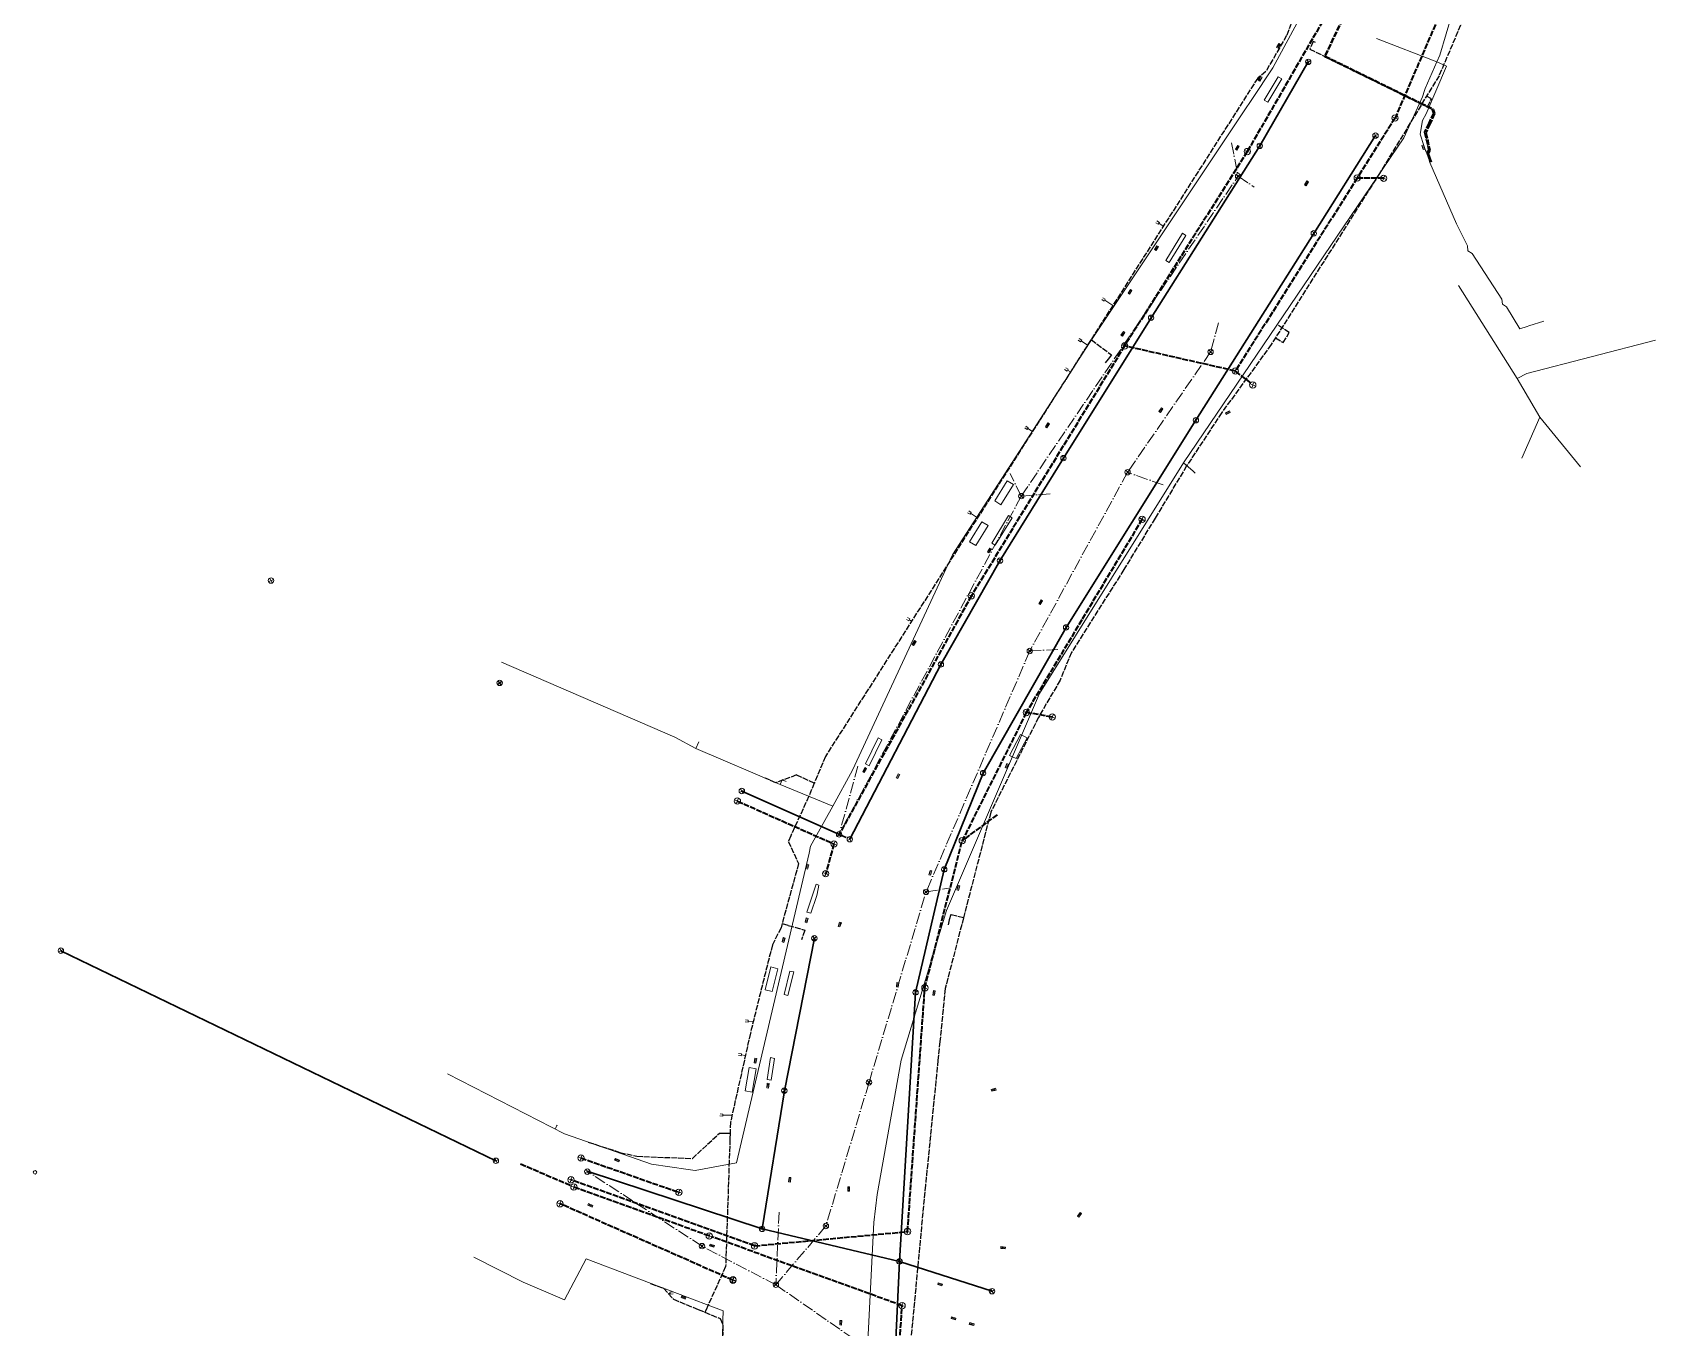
# Model space of a CAD drawing. Header units: metres. Extents: x 105014 to 106600, y 111320 to 118146.
# Drawn here: x 105534.3 to 105892.6, y 113985.4 to 114271.2 of the extents above; entities that cross this region are included whole.
import ezdxf

# ---------------------------------------------------------------- set-up
doc = ezdxf.new("R2010")
doc.units = ezdxf.units.M
doc.linetypes.add('DASHDOT', pattern=[3.556, 2.54, -0.508, 0, -0.508])
doc.linetypes.add('DASHED', pattern=[1.524, 1.27, -0.254])
for name, color, linetype, lineweight in [('35-RH-ACUE-DOMICILIARIA', 152, 'CONTINUOUS', 9), ('35-RH-ACUE-MATRIZ-PJ', 150, 'DASHED', 40), ('35-RH-ACUE-MENOR-EXIST', 151, 'CONTINUOUS', 13), ('35-RH-ACUE-MENOR-PROY', 5, 'DASHED', 25), ('35-RH-ACUE-NODOS', 5, 'CONTINUOUS', 13), ('35-RH-PLUV-COLECTOR', 96, 'CONTINUOUS', 30), ('35-RH-PLUV-NODOS', 94, 'CONTINUOUS', 13), ('35-RH-PLUV-RETIRO', 8, 'DASHDOT', 13), ('35-RH-SUDS-ZONAS', 92, 'CONTINUOUS', 20), ('36-RH-SAN-COLECTOR-PROY', 6, 'DASHED', 35), ('36-RH-SAN-POZOS', 216, 'CONTINUOUS', 13)]:
    doc.layers.add(name, color=color, linetype=linetype, lineweight=lineweight)

# ---------------------------------------------------------------- blocks, each defined once
blk = doc.blocks.new('NODO_ACUE')
blk.add_circle((0, 0), 0.4)
blk = doc.blocks.new('POZO_SAN')
for p, q in [((-0.5, 0), (0.5, 0)), ((0, -0.5), (0, 0.5))]:
    blk.add_line(p, q)
blk.add_circle((0, 0), 0.7)
blk = doc.blocks.new('POZO_PLUV')
for p, q in [((-0.42, -0.42), (0.42, 0.42)), ((-0.42, 0.42), (0.42, -0.42))]:
    blk.add_line(p, q)
blk.add_circle((0, 0), 0.6)
blk = doc.blocks.new('SUMIDERO')
for p, q in [((-0.25, -0.2), (-0.25, 0.2)), ((0, -0.2), (0, 0.2)), ((0.25, -0.2), (0.25, 0.2))]:
    blk.add_line(p, q)
blk.add_lwpolyline([(-0.5, -0.2), (0.5, -0.2), (0.5, 0.2), (-0.5, 0.2)], close=True)

msp = doc.modelspace()

# ---------------------------------------------------------------- linework, layer by layer
at = {"layer": '35-RH-ACUE-DOMICILIARIA'}
for points in [[(105782.5047, 114229.579), (105783.0489, 114229.2423), (105782.8076, 114228.8522), (105782.2634, 114229.1889)], [(105782.9283, 114229.0473), (105783.9199, 114228.4139)], [(105770.5714, 114212.6241), (105771.1157, 114212.2874), (105770.8744, 114211.8974), (105770.3301, 114212.234)], [(105770.995, 114212.0924), (105772.7778, 114210.9465)], [(105765.3725, 114203.627), (105765.9168, 114203.2904), (105765.6755, 114202.9003), (105765.1312, 114203.237)], [(105765.7961, 114203.0953), (105767.2127, 114202.1866)], [(105762.3664, 114197.1684), (105762.9107, 114196.8318), (105762.6694, 114196.4417), (105762.1251, 114196.7784)], [(105762.7901, 114196.6367), (105763.4151, 114196.2383)], [(105753.5759, 114184.2683), (105754.1202, 114183.9316), (105753.8789, 114183.5415), (105753.3346, 114183.8782)], [(105753.9995, 114183.7366), (105755.0192, 114183.085)], [(105740.9554, 114165.5797), (105741.4996, 114165.243), (105741.2584, 114164.853), (105740.7141, 114165.1896)], [(105741.379, 114165.048), (105742.9069, 114164.0673)], [(105727.4355, 114142.034), (105727.996, 114141.7251), (105727.7745, 114141.3234), (105727.2141, 114141.6323)], [(105727.8853, 114141.5242), (105728.3697, 114141.2525)], [(105691.6575, 114053.2617), (105692.2946, 114053.2012), (105692.2512, 114052.7445), (105691.6141, 114052.805)], [(105692.2729, 114052.9729), (105693.3894, 114052.8509)], [(105690.1538, 114045.8137), (105690.791, 114045.7532), (105690.7476, 114045.2966), (105690.1105, 114045.3571)], [(105690.7693, 114045.5249), (105691.6639, 114045.4287)], [(105686.0761, 114032.5411), (105686.7109, 114032.4597), (105686.6526, 114032.0047), (105686.0178, 114032.0861)], [(105686.6818, 114032.2322), (105688.7135, 114032.1877)], [(105675.0411, 113992.8994), (105674.7304, 113992.8422)], [(105675.7349, 113992.8205), (105675.1072, 113992.6959), (105675.0178, 113993.1458), (105675.6456, 113993.2704)]]:
    msp.add_lwpolyline(points, dxfattribs=at)
at = {"layer": '35-RH-ACUE-MATRIZ-PJ'}
msp.add_lwpolyline([(105824.1447, 114275.4661), (105819.5871, 114265.8976), (105840.6388, 114255.5814), (105843.476, 114254.196), (105843.818, 114253.2521), (105842.7926, 114251.0466), (105841.8609, 114249.0286), (105842.757, 114245.1688), (105842.4037, 114244.4199), (105842.7053, 114243.5707), (105843.0648, 114242.5586)], dxfattribs=at)
at = {"layer": '35-RH-ACUE-MENOR-EXIST'}
for points in [[(105841.13, 114256.94), (105841.32, 114257.44), (105841.44, 114257.9), (105841.7, 114258.8), (105844.3139, 114264.6574), (105844.98, 114266.15), (105849.16, 114280.35), (105855.37, 114302.16), (105859.19, 114331.86), (105862.09, 114402.02), (105867.82, 114440)], [(105841.13, 114256.94), (105841.32, 114257.44), (105841.44, 114257.9), (105841.7, 114258.8), (105844.3139, 114264.6574), (105844.98, 114266.15), (105849.16, 114280.35), (105855.37, 114302.16), (105859.19, 114331.86), (105862.09, 114402.02), (105867.82, 114440)], [(105817.36, 114282.57), (105816.1186, 114279.3534), (105814.45, 114275.03), (105808.12, 114263.37), (105803.46, 114256.4), (105801.77, 114253.86), (105767.62, 114202.69), (105737.35, 114155.85), (105715.33, 114108.36)], [(105867.89, 114207.47), (105864.59, 114206.41), (105864.22, 114206.29), (105862.6, 114205.76), (105859.69, 114210.64), (105858.76, 114211.23), (105858.65, 114212.32), (105852.09, 114222.42), (105851.15, 114223), (105851.05, 114224.11), (105848.66, 114228.96), (105842.7857, 114242.4945), (105842.22, 114244.35), (105841.83, 114245.14), (105841.44, 114246.22), (105840.59, 114248.71), (105841.1025, 114251.7647), (105841.9331, 114253.1813), (105846.4531, 114263.7013), (105844.3139, 114264.6574), (105831.009, 114269.8105)], [(105788.41, 114176.16), (105837.04, 114247.88), (105841.13, 114256.94)], [(105862.03, 114194.83), (105849.12, 114215.31)], [(105862.03, 114194.83), (105849.12, 114215.31)], [(105892.58, 114203.24), (105864.14, 114195.93), (105862.03, 114194.83)], [(105892.58, 114203.24), (105864.14, 114195.93), (105862.03, 114194.83)], [(105867.07, 114186.28), (105862.03, 114194.83)], [(105867.07, 114186.28), (105862.03, 114194.83)], [(105863.05, 114177.25), (105867.07, 114186.28)], [(105863.05, 114177.25), (105867.07, 114186.28)], [(105876, 114175.33), (105867.07, 114186.28)], [(105876, 114175.33), (105867.07, 114186.28)], [(105720.75, 114014.68), (105726.02, 114044.33), (105736.05, 114077.4), (105756.61, 114125.28), (105788.41, 114176.16)], [(105790.96, 114173.89), (105790.49, 114174.37), (105788.41, 114176.16)], [(105637.83, 114132.18), (105676.12, 114115.66), (105680.69, 114113.14)], [(105680.69, 114113.14), (105681.4, 114114.65)], [(105680.69, 114113.14), (105699.37, 114105.22)], [(105699.53, 114105.71), (105699.76, 114106.28), (105699.7672, 114106.2761)], [(105699.7672, 114106.2761), (105700.12, 114106.09), (105700.64, 114105.83)], [(105715.33, 114108.36), (105711, 114100.4)], [(105699.37, 114105.22), (105699.53, 114105.71)], [(105699.37, 114105.22), (105711, 114100.4)], [(105711, 114100.4), (105706.04, 114091.57), (105705.72, 114090.03)], [(105705.72, 114090.03), (105689.68, 114021.68)], [(105651.73, 114028.1), (105625.9064, 114041.3267)], [(105649.68, 114029.15), (105649.82, 114029.4)], [(105649.82, 114029.4), (105650.06, 114030.01), (105650.17, 114029.95)], [(105670.97, 114021.44), (105651.73, 114028.1)], [(105679.06, 114020.22), (105670.97, 114021.44)], [(105689.68, 114021.68), (105680.55, 114020.02), (105679.06, 114020.22)], [(105719.99, 114008.56), (105720.75, 114014.68)], [(105719.99, 114008.56), (105715.81, 113925.45)], [(105631.69, 114000.91), (105642.63, 113995.34)], [(105651.71, 113991.44), (105656.51, 114000.51)], [(105656.51, 114000.51), (105686.76, 113989.01)], [(105642.63, 113995.34), (105651.71, 113991.44)], [(105686.76, 113989.01), (105686.72, 113986.93)], [(105686.72, 113986.93), (105686.64, 113983.19)]]:
    msp.add_lwpolyline(points, dxfattribs=at)
at = {"layer": '35-RH-ACUE-MENOR-PROY'}
for points in [[(105815.3156, 114281.7554), (105811.148, 114270.4623), (105806.5585, 114262.5708), (105804.7677, 114261.1074), (105767.9696, 114203.3828), (105709.3165, 114111.3746), (105706.8693, 114105.5121), (105705.6593, 114102.6134), (105701.6909, 114093.8805), (105701.1317, 114092.6499), (105703.4067, 114087.7506), (105701.7949, 114081.8541), (105699.7901, 114074.5208), (105699.5365, 114073.5925), (105697.6256, 114069.8319), (105692.7642, 114050.3171), (105688.3776, 114030.6841), (105688.2963, 114028.283), (105688.25, 114026.9508), (105688.0883, 114022.1359), (105687.2992, 113998.8149), (105683.2927, 113989.9719), (105683.0528, 113989.4385), (105682.7335, 113988.7282)], [(105853.7495, 114282.5511), (105844.7801, 114261.6239), (105831.6198, 114240.0264), (105807.7593, 114202.3213), (105796.8234, 114187.2746), (105789.0714, 114175.5131), (105782.1186, 114163.9862), (105775.1931, 114152.6134), (105763.6431, 114134.3395), (105761.1454, 114128.2512), (105756.3603, 114119.9945), (105745.8364, 114099.0822), (105739.7999, 114075.749), (105735.7646, 114060.1459), (105734.5946, 114048.474), (105734.1831, 114044.3879), (105731.4187, 114016.7899), (105728.028, 113981.1086)], [(105817.4884, 114268.9584), (105817.028, 114269.1774), (105816.2333, 114267.5091), (105840.3019, 114255.7145), (105843.1391, 114254.329), (105843.4812, 114253.3852), (105842.4557, 114251.1797), (105841.524, 114249.1617), (105842.4201, 114245.3018), (105842.0668, 114244.553), (105842.3684, 114243.7038), (105842.7279, 114242.6917)], [(105842.2358, 114254.7737), (105843.1118, 114256.5263), (105842.0282, 114257.1077)], [(105808.6835, 114203.7848), (105810.3746, 114202.717), (105811.6998, 114204.9289), (105809.1649, 114206.5928)], [(105767.9696, 114203.3828), (105769.2904, 114202.4048), (105772.482, 114200.0045), (105771.7389, 114199.0623), (105771.1196, 114198.2771)], [(105706.8693, 114105.5121), (105705.5324, 114106.1196), (105702.9386, 114107.2982), (105698.3587, 114105.5802), (105696.0548, 114106.6146)], [(105699.7901, 114074.5208), (105701.14, 114074.1173), (105704.7913, 114073.0322), (105704.0727, 114070.9554)], [(105739.7999, 114075.749), (105736.9958, 114076.4906), (105736.6768, 114075.3338), (105736.3946, 114074.2349)], [(105656.9737, 114026.2849), (105663.9753, 114024.0023), (105667.7217, 114023.1417), (105679.97, 114022.6684), (105685.9496, 114028.2581), (105687.123, 114028.2705), (105688.2963, 114028.283)], [(105670.7185, 113995.1084), (105673.6126, 113994.0082), (105675.8066, 113991.5964), (105681.2247, 113989.3521), (105682.7335, 113988.7282), (105686.1169, 113987.3257), (105686.6968, 113985.8471), (105686.6577, 113984.2981), (105686.6142, 113982.5772)]]:
    msp.add_lwpolyline(points, dxfattribs=at)
at = {"layer": '35-RH-PLUV-COLECTOR'}
for points in [[(105815.9195, 114264.6712), (105805.2057, 114246.1346)], [(105815.9195, 114264.6712), (105805.2057, 114246.1346)], [(105805.2057, 114246.1346), (105781.23, 114208.21)], [(105805.2057, 114246.1346), (105781.23, 114208.21)], [(105830.7644, 114248.4097), (105817.1397, 114226.8281)], [(105830.7644, 114248.4097), (105817.1397, 114226.8281)], [(105817.1397, 114226.8281), (105791.104, 114185.5872)], [(105817.1397, 114226.8281), (105791.104, 114185.5872)], [(105781.23, 114208.21), (105761.8785, 114177.2373)], [(105781.23, 114208.21), (105761.8785, 114177.2373)], [(105791.104, 114185.5872), (105762.4499, 114139.8535)], [(105791.104, 114185.5872), (105762.4499, 114139.8535)], [(105761.8785, 114177.2373), (105747.8641, 114154.5935)], [(105761.8785, 114177.2373), (105747.8641, 114154.5935)], [(105747.8641, 114154.5935), (105734.8164, 114131.6967)], [(105747.8641, 114154.5935), (105734.8164, 114131.6967)], [(105762.4472, 114139.8491), (105744.1414, 114107.7237)], [(105762.4472, 114139.8491), (105744.1414, 114107.7237)], [(105734.8164, 114131.6967), (105714.707, 114093.1259)], [(105734.8164, 114131.6967), (105714.707, 114093.1259)], [(105744.1414, 114107.7237), (105735.5607, 114086.4457)], [(105744.1414, 114107.7237), (105735.5607, 114086.4457)], [(105713.9308, 114093.4722), (105690.8806, 114103.7565)], [(105713.9308, 114093.4722), (105690.8806, 114103.7565)], [(105735.5607, 114086.4457), (105729.2259, 114059.3113)], [(105735.5607, 114086.4457), (105729.2259, 114059.3113)], [(105706.8904, 114071.2562), (105700.2699, 114037.6305)], [(105706.8904, 114071.2562), (105700.2699, 114037.6305)], [(105636.599, 114022.162), (105540.559, 114068.525)], [(105729.2259, 114059.3113), (105725.7042, 113999.9239)], [(105729.2259, 114059.3113), (105725.7042, 113999.9239)], [(105700.2699, 114037.6305), (105695.3348, 114007.1575)], [(105700.2699, 114037.6305), (105695.3348, 114007.1575)], [(105695.3607, 114007.1276), (105656.732, 114019.846)], [(105695.3607, 114007.1276), (105656.732, 114019.846)], [(105695.3607, 114007.1276), (105725.6853, 113999.9349)], [(105695.3607, 114007.1276), (105725.6853, 113999.9349)], [(105725.6853, 113999.9349), (105724.299, 113970.1352)], [(105725.6853, 113999.9349), (105724.299, 113970.1352)], [(105746.1067, 113993.3758), (105725.6853, 113999.9349)], [(105746.1067, 113993.3758), (105725.6853, 113999.9349)]]:
    msp.add_lwpolyline(points, dxfattribs=at)
at = {"layer": '35-RH-PLUV-RETIRO'}
for points in [[(105798.9838, 114246.8262), (105800.4322, 114239.4243), (105803.9785, 114237.0626)], [(105752.5672, 114168.8483), (105800.4322, 114239.4243)], [(105796.128, 114207.1068), (105794.3624, 114200.6793), (105776.0333, 114174.1163)], [(105776.0333, 114174.1163), (105754.4524, 114134.6688), (105760.7493, 114134.9972)], [(105783.863, 114171.3085), (105776.0333, 114174.1163)], [(105758.931, 114169.3725), (105752.5672, 114168.8483), (105750.0918, 114173.869)], [(105752.5672, 114168.8483), (105712.3501, 114094.1772)], [(105754.4524, 114134.6688), (105731.5524, 114081.4963)], [(105716.507, 114109.242), (105712.3501, 114094.1772)], [(105712.3501, 114094.1772), (105690.8806, 114103.7565)], [(105718.9548, 114039.4603), (105731.5524, 114081.4963)], [(105731.5524, 114081.4963), (105736.5241, 114082.2986)], [(105718.9548, 114039.4603), (105709.4296, 114007.7649)], [(105682.096, 114003.321), (105656.732, 114019.846)], [(105699.1175, 114010.8517), (105698.3937, 113994.7962)], [(105709.4296, 114007.7649), (105698.3937, 113994.7962)], [(105698.3937, 113994.7962), (105682.096, 114003.321)], [(105698.3937, 113994.7962), (105714.9158, 113983.2909)]]:
    msp.add_lwpolyline(points, dxfattribs=at)
at = {"layer": '35-RH-SUDS-ZONAS'}
for points in [[(105810.0794, 114260.9255), (105806.977, 114255.7899), (105806.2066, 114256.2552), (105809.3091, 114261.3909), (105810.0794, 114260.9255)], [(105810.0794, 114260.9255), (105806.977, 114255.7899), (105806.2066, 114256.2552), (105809.3091, 114261.3909), (105810.0794, 114260.9255)], [(105810.0794, 114260.9255), (105806.977, 114255.7899), (105806.2066, 114256.2552), (105809.3091, 114261.3909), (105810.0794, 114260.9255)], [(105810.0794, 114260.9255), (105806.977, 114255.7899), (105806.2066, 114256.2552), (105809.3091, 114261.3909), (105810.0794, 114260.9255)], [(105788.9293, 114226.3932), (105785.2399, 114220.4037), (105784.4735, 114220.8757), (105788.1631, 114226.8652), (105788.9293, 114226.3932)], [(105788.9293, 114226.3932), (105785.2399, 114220.4037), (105784.4735, 114220.8757), (105788.1631, 114226.8652), (105788.9293, 114226.3932)], [(105788.9293, 114226.3932), (105785.2399, 114220.4037), (105784.4735, 114220.8757), (105788.1631, 114226.8652), (105788.9293, 114226.3932)], [(105788.9293, 114226.3932), (105785.2399, 114220.4037), (105784.4735, 114220.8757), (105788.1631, 114226.8652), (105788.9293, 114226.3932)], [(105748.0884, 114166.9543), (105746.7264, 114167.7931), (105749.4532, 114172.2208), (105750.8155, 114171.3816), (105748.0884, 114166.9543)], [(105748.0884, 114166.9543), (105746.7264, 114167.7931), (105749.4532, 114172.2208), (105750.8155, 114171.3816), (105748.0884, 114166.9543)], [(105748.0884, 114166.9543), (105746.7264, 114167.7931), (105749.4532, 114172.2208), (105750.8155, 114171.3816), (105748.0884, 114166.9543)], [(105748.0884, 114166.9543), (105746.7264, 114167.7931), (105749.4532, 114172.2208), (105750.8155, 114171.3816), (105748.0884, 114166.9543)], [(105750.5296, 114164.0643), (105746.8037, 114158.0158), (105746.0374, 114158.4878), (105749.7633, 114164.5363), (105750.5296, 114164.0643)], [(105750.5296, 114164.0643), (105746.8037, 114158.0158), (105746.0374, 114158.4878), (105749.7633, 114164.5363), (105750.5296, 114164.0643)], [(105743.8939, 114163.1955), (105741.1671, 114158.7678), (105742.5291, 114157.9291), (105745.2562, 114162.3564), (105743.8939, 114163.1955)], [(105743.8939, 114163.1955), (105741.1671, 114158.7678), (105742.5291, 114157.9291), (105745.2562, 114162.3564), (105743.8939, 114163.1955)], [(105743.8939, 114163.1955), (105741.1671, 114158.7678), (105742.5291, 114157.9291), (105745.2562, 114162.3564), (105743.8939, 114163.1955)], [(105743.8939, 114163.1955), (105741.1671, 114158.7678), (105742.5291, 114157.9291), (105745.2562, 114162.3564), (105743.8939, 114163.1955)], [(105721.7935, 114115.0914), (105718.9884, 114109.3474), (105718.1756, 114109.7338), (105720.9934, 114115.5035), (105721.7935, 114115.0914)], [(105721.7935, 114115.0914), (105718.9884, 114109.3474), (105718.1756, 114109.7338), (105720.9934, 114115.5035), (105721.7935, 114115.0914)], [(105749.9917, 114111.6131), (105752.4116, 114116.2586), (105753.8363, 114115.5186), (105751.44, 114110.9037), (105749.9917, 114111.6131)], [(105749.9917, 114111.6131), (105752.4116, 114116.2586), (105753.8363, 114115.5186), (105751.44, 114110.9037), (105749.9917, 114111.6131)], [(105749.9917, 114111.6131), (105752.4116, 114116.2586), (105753.8363, 114115.5186), (105751.44, 114110.9037), (105749.9917, 114111.6131)], [(105749.9917, 114111.6131), (105752.4116, 114116.2586), (105753.8363, 114115.5186), (105751.44, 114110.9037), (105749.9917, 114111.6131)], [(105707.3188, 114083.1856), (105705.2634, 114077.0392), (105706.1232, 114076.7731), (105707.3523, 114080.4963), (105707.5, 114081), (105707.8984, 114082.9913), (105707.3188, 114083.1856)], [(105707.3188, 114083.1856), (105705.2634, 114077.0392), (105706.1232, 114076.7731), (105707.3523, 114080.4963), (105707.5, 114081), (105707.8984, 114082.9913), (105707.3188, 114083.1856)], [(105707.3188, 114083.1856), (105705.2634, 114077.0392), (105706.1232, 114076.7731), (105707.3523, 114080.4963), (105707.5, 114081), (105707.8984, 114082.9913), (105707.3188, 114083.1856)], [(105707.3188, 114083.1856), (105705.2634, 114077.0392), (105706.1232, 114076.7731), (105707.3523, 114080.4963), (105707.5, 114081), (105707.8984, 114082.9913), (105707.3188, 114083.1856)], [(105697.2833, 114064.9434), (105696.0138, 114059.9008), (105697.5646, 114059.5105), (105698.8272, 114064.5231), (105697.2833, 114064.9434)], [(105697.2833, 114064.9434), (105696.0138, 114059.9008), (105697.5646, 114059.5105), (105698.8272, 114064.5231), (105697.2833, 114064.9434)], [(105697.2833, 114064.9434), (105696.0138, 114059.9008), (105697.5646, 114059.5105), (105698.8272, 114064.5231), (105697.2833, 114064.9434)], [(105697.2833, 114064.9434), (105696.0138, 114059.9008), (105697.5646, 114059.5105), (105698.8272, 114064.5231), (105697.2833, 114064.9434)], [(105701.4837, 114064.009), (105700.1893, 114058.8772), (105701.0641, 114058.666), (105702.3777, 114063.8698), (105701.4837, 114064.009)], [(105701.4837, 114064.009), (105700.1893, 114058.8772), (105701.0641, 114058.666), (105702.3777, 114063.8698), (105701.4837, 114064.009)], [(105701.4837, 114064.009), (105700.1893, 114058.8772), (105701.0641, 114058.666), (105702.3777, 114063.8698), (105701.4837, 114064.009)], [(105701.4837, 114064.009), (105700.1893, 114058.8772), (105701.0641, 114058.666), (105702.3777, 114063.8698), (105701.4837, 114064.009)], [(105692.4763, 114042.7119), (105694.0472, 114042.4146), (105693.1879, 114037.3185), (105691.6116, 114037.5843), (105692.4763, 114042.7119)], [(105692.4763, 114042.7119), (105694.0472, 114042.4146), (105693.1879, 114037.3185), (105691.6116, 114037.5843), (105692.4763, 114042.7119)], [(105698.0928, 114044.7656), (105697.3766, 114039.9503), (105696.4545, 114040.0964), (105697.2094, 114044.9373), (105698.0928, 114044.7656)], [(105698.0928, 114044.7656), (105697.3766, 114039.9503), (105696.4545, 114040.0964), (105697.2094, 114044.9373), (105698.0928, 114044.7656)]]:
    msp.add_lwpolyline(points, close=True, dxfattribs=at)
at = {"layer": '36-RH-SAN-COLECTOR-PROY'}
for points in [[(105823.6897, 114281.6028), (105802.4548, 114244.8903)], [(105848.1965, 114282.7112), (105835.0842, 114252.2886)], [(105835.079, 114252.287), (105826.7206, 114239.0477)], [(105802.4548, 114244.8903), (105775.3761, 114201.992)], [(105826.7206, 114239.0477), (105799.8283, 114196.4505)], [(105832.5332, 114239.009), (105826.7206, 114239.0477)], [(105775.3761, 114201.992), (105741.5577, 114146.8396)], [(105799.8283, 114196.4505), (105775.3761, 114201.992)], [(105803.2895, 114193.7697), (105799.8283, 114196.4505)], [(105779.2389, 114163.7227), (105753.67, 114121.09)], [(105741.5577, 114146.8396), (105712.3493, 114094.1761)], [(105753.67, 114121.09), (105739.532, 114092.8123)], [(105759.4077, 114120.0941), (105753.67, 114121.09)], [(105689.9057, 114101.5528), (105711.2184, 114092.0761)], [(105747.2294, 114098.5244), (105739.5334, 114092.8111)], [(105711.2221, 114092.0741), (105709.3928, 114085.5297)], [(105731.2818, 114060.3264), (105739.532, 114092.8123)], [(105727.4599, 114006.5371), (105731.2818, 114060.3264)], [(105653.0165, 114016.6893), (105641.9894, 114021.4252)], [(105655.3525, 114022.7837), (105676.9782, 114015.209)], [(105693.6832, 114003.3772), (105653.1672, 114017.9651)], [(105683.6875, 114005.5585), (105653.7978, 114016.3546)], [(105688.907, 113995.8054), (105650.7418, 114012.6711)], [(105693.6832, 114003.3772), (105727.4599, 114006.5371)], [(105726.2618, 113990.1802), (105684.1834, 114005.4052)], [(105721.75, 113921.41), (105726.2618, 113990.1802)]]:
    msp.add_lwpolyline(points, dxfattribs=at)

# ---------------------------------------------------------------- block references
at = {"layer": '35-RH-ACUE-NODOS', "rotation": 44.5}
msp.add_blockref('NODO_ACUE', (105534.8517, 114019.6142), dxfattribs=at)
at = {"layer": '35-RH-PLUV-NODOS'}
for name, p, rotation in [('SUMIDERO', (105809.3389, 114268.2059), 239.7), ('POZO_PLUV', (105815.9195, 114264.6712), 148.5), ('POZO_PLUV', (105815.9195, 114264.6712), 148.5), ('POZO_PLUV', (105815.9195, 114264.6712), 255), ('POZO_PLUV', (105815.9195, 114264.6712), 255), ('SUMIDERO', (105805.2978, 114260.9417), 239.8), ('SUMIDERO', (105805.3007, 114260.941), 239.7), ('SUMIDERO', (105800.266, 114245.7241), 238.5), ('SUMIDERO', (105800.266, 114245.7241), 238.5), ('SUMIDERO', (105800.266, 114245.7241), 238.5), ('POZO_PLUV', (105805.2057, 114246.1346), 255), ('POZO_PLUV', (105805.2057, 114246.1346), 255), ('POZO_PLUV', (105830.7617, 114248.4052), 255), ('POZO_PLUV', (105830.7617, 114248.4052), 255), ('SUMIDERO', (105841.3239, 114245.8483), 289.1), ('SUMIDERO', (105841.3239, 114245.8483), 289.1), ('SUMIDERO', (105841.3239, 114245.8483), 289.1), ('SUMIDERO', (105815.5388, 114237.8692), 58.5), ('SUMIDERO', (105815.5388, 114237.8692), 58.5), ('SUMIDERO', (105815.5388, 114237.8692), 58.5), ('POZO_PLUV', (105817.1397, 114226.8281), 255), ('POZO_PLUV', (105817.1397, 114226.8281), 255), ('SUMIDERO', (105782.4224, 114223.5821), 238.5), ('SUMIDERO', (105782.4271, 114223.5818), 238.4), ('SUMIDERO', (105776.5733, 114213.9278), 238.5), ('POZO_PLUV', (105781.23, 114208.21), 255), ('POZO_PLUV', (105781.23, 114208.21), 255), ('SUMIDERO', (105775.0045, 114204.6674), 237.6), ('SUMIDERO', (105775.0045, 114204.6674), 237.6), ('SUMIDERO', (105775.0045, 114204.6674), 237.6), ('SUMIDERO', (105783.3975, 114187.803), 237.6), ('SUMIDERO', (105783.3975, 114187.803), 237.6), ('SUMIDERO', (105783.3975, 114187.803), 237.6), ('SUMIDERO', (105758.3263, 114184.47), 238.2), ('SUMIDERO', (105758.3263, 114184.47), 238.2), ('SUMIDERO', (105758.332, 114184.4648), 238.4), ('POZO_PLUV', (105791.104, 114185.5872), 255), ('POZO_PLUV', (105791.104, 114185.5872), 255), ('SUMIDERO', (105798.1611, 114187.2424), 207.1), ('SUMIDERO', (105798.1627, 114187.2391), 207.1), ('SUMIDERO', (105798.1627, 114187.2391), 207.1), ('POZO_PLUV', (105761.8785, 114177.2373), 255), ('POZO_PLUV', (105761.8785, 114177.2373), 255), ('SUMIDERO', (105745.5281, 114156.8624), 238.5), ('SUMIDERO', (105745.5281, 114156.8624), 238.5), ('SUMIDERO', (105745.5281, 114156.8624), 238.5), ('POZO_PLUV', (105747.8641, 114154.5935), 255), ('POZO_PLUV', (105747.8641, 114154.5935), 255), ('POZO_PLUV', (105586.9496, 114150.2107), 250), ('SUMIDERO', (105756.8515, 114145.4231), 238.1), ('SUMIDERO', (105756.8515, 114145.4231), 238.1), ('SUMIDERO', (105756.8515, 114145.4231), 238.1), ('POZO_PLUV', (105762.453, 114139.8587), 255), ('POZO_PLUV', (105762.453, 114139.8587), 255), ('SUMIDERO', (105728.8906, 114136.3957), 239.4), ('SUMIDERO', (105728.8906, 114136.3957), 239.4), ('SUMIDERO', (105728.929, 114136.4493), 239.3), ('POZO_PLUV', (105734.8164, 114131.6967), 255), ('POZO_PLUV', (105734.8164, 114131.6967), 255), ('POZO_PLUV', (105637.423, 114127.616), 250), ('SUMIDERO', (105749.3702, 114109.306), 64.4), ('SUMIDERO', (105749.3702, 114109.306), 64.4), ('SUMIDERO', (105749.3702, 114109.306), 64.4), ('SUMIDERO', (105717.9665, 114108.3904), 243), ('SUMIDERO', (105717.9665, 114108.3904), 243), ('SUMIDERO', (105717.9665, 114108.3904), 243), ('SUMIDERO', (105725.3546, 114107.0384), 244.3), ('SUMIDERO', (105725.3685, 114107.0363), 246.2), ('SUMIDERO', (105725.3685, 114107.0363), 246.2), ('POZO_PLUV', (105744.1414, 114107.7237), 255), ('POZO_PLUV', (105744.1414, 114107.7237), 255), ('POZO_PLUV', (105690.8806, 114103.7565), 255), ('POZO_PLUV', (105690.8806, 114103.7565), 255), ('POZO_PLUV', (105714.707, 114093.1259), 255), ('POZO_PLUV', (105714.707, 114093.1259), 255), ('SUMIDERO', (105705.3476, 114087.0751), 251.3), ('SUMIDERO', (105732.4715, 114085.7127), 252.8), ('SUMIDERO', (105732.4715, 114085.7127), 252.8), ('POZO_PLUV', (105735.5607, 114086.4457), 255), ('POZO_PLUV', (105735.5607, 114086.4457), 255), ('SUMIDERO', (105738.6549, 114082.379), 73.3), ('SUMIDERO', (105738.6549, 114082.379), 73.3), ('SUMIDERO', (105738.6549, 114082.379), 73.3), ('SUMIDERO', (105705.1687, 114075.2321), 254.1), ('SUMIDERO', (105705.1687, 114075.2321), 254.1), ('SUMIDERO', (105705.1687, 114075.2321), 254.1), ('SUMIDERO', (105712.4821, 114074.3013), 252.4), ('SUMIDERO', (105712.5036, 114074.2946), 251.6), ('SUMIDERO', (105712.5036, 114074.2946), 251.6), ('SUMIDERO', (105700.0809, 114070.8853), 254.7), ('SUMIDERO', (105700.0809, 114070.8853), 254.7), ('SUMIDERO', (105700.1035, 114070.8885), 253.9), ('POZO_PLUV', (105706.8904, 114071.2562), 255), ('POZO_PLUV', (105706.8904, 114071.2562), 255), ('POZO_PLUV', (105706.8904, 114071.2562), 168.2), ('POZO_PLUV', (105706.8904, 114071.2562), 168.2), ('POZO_PLUV', (105706.8904, 114071.2562), 168.2), ('POZO_PLUV', (105706.8904, 114071.2562), 168.2), ('POZO_PLUV', (105540.559, 114068.525), 250), ('SUMIDERO', (105725.2553, 114060.9891), 262.3), ('SUMIDERO', (105725.2553, 114060.9891), 262.3), ('POZO_PLUV', (105729.2259, 114059.3113), 255), ('POZO_PLUV', (105729.2259, 114059.3113), 255), ('SUMIDERO', (105733.3032, 114059.2027), 82.3), ('SUMIDERO', (105733.3032, 114059.2027), 82.3), ('SUMIDERO', (105733.3032, 114059.2027), 82.3), ('SUMIDERO', (105693.878, 114044.242), 260), ('SUMIDERO', (105693.878, 114044.242), 260), ('SUMIDERO', (105693.878, 114044.242), 260), ('SUMIDERO', (105696.6281, 114038.7365), 262.3), ('SUMIDERO', (105696.6281, 114038.7365), 262.3), ('SUMIDERO', (105696.6281, 114038.7365), 262.3), ('POZO_PLUV', (105700.2699, 114037.6305), 255), ('POZO_PLUV', (105700.2699, 114037.6305), 255), ('SUMIDERO', (105746.467, 114037.8324), 14.5), ('SUMIDERO', (105746.467, 114037.8324), 14.5), ('SUMIDERO', (105746.467, 114037.8324), 14.5), ('POZO_PLUV', (105636.599, 114022.162), 250), ('POZO_PLUV', (105656.7691, 114019.762), 250), ('SUMIDERO', (105663.3377, 114022.3026), 335.7), ('SUMIDERO', (105663.3377, 114022.3026), 335.7), ('SUMIDERO', (105663.3377, 114022.3026), 335.7), ('SUMIDERO', (105701.4663, 114017.9752), 264), ('SUMIDERO', (105701.4663, 114017.9752), 264), ('SUMIDERO', (105701.4663, 114017.9752), 264), ('SUMIDERO', (105714.456, 114015.9383), 269.1), ('SUMIDERO', (105714.456, 114015.9383), 269.1), ('SUMIDERO', (105714.456, 114015.9383), 269.1), ('SUMIDERO', (105657.4477, 114012.3238), 337), ('SUMIDERO', (105657.4477, 114012.3238), 337), ('SUMIDERO', (105657.4477, 114012.3238), 337), ('SUMIDERO', (105765.4319, 114010.2538), 233.8), ('SUMIDERO', (105765.4379, 114010.2494), 233.8), ('SUMIDERO', (105765.4379, 114010.2494), 233.8), ('POZO_PLUV', (105695.3607, 114007.1276), 255), ('POZO_PLUV', (105695.3607, 114007.1276), 255), ('SUMIDERO', (105684.2783, 114003.4116), 342.1), ('SUMIDERO', (105684.2783, 114003.4116), 342.1), ('SUMIDERO', (105684.3067, 114003.4202), 344.2), ('SUMIDERO', (105748.5403, 114002.9649), 172.3), ('SUMIDERO', (105748.5403, 114002.9649), 172.3), ('SUMIDERO', (105748.5403, 114002.9649), 172.3), ('POZO_PLUV', (105725.6853, 113999.9349), 255), ('POZO_PLUV', (105725.6853, 113999.9349), 255), ('SUMIDERO', (105734.6527, 113994.878), 161.8), ('SUMIDERO', (105734.6527, 113994.878), 161.8), ('SUMIDERO', (105734.6527, 113994.878), 161.8), ('SUMIDERO', (105677.9985, 113991.9756), 335.5), ('SUMIDERO', (105677.9985, 113991.9756), 335.5), ('SUMIDERO', (105677.9985, 113991.9756), 335.5), ('POZO_PLUV', (105746.1067, 113993.3758), 71), ('POZO_PLUV', (105746.1067, 113993.3758), 255), ('POZO_PLUV', (105746.1067, 113993.3758), 255), ('SUMIDERO', (105737.6049, 113987.3916), 344.8), ('SUMIDERO', (105737.6049, 113987.3916), 344.8), ('SUMIDERO', (105712.7104, 113986.4066), 266.9), ('SUMIDERO', (105712.7104, 113986.4066), 266.9), ('SUMIDERO', (105712.7104, 113986.4066), 266.9), ('SUMIDERO', (105741.6309, 113986.1146), 344.8)]:
    msp.add_blockref(name, p, dxfattribs=dict(at, rotation=rotation))
for p in [(105800.4322, 114239.4243), (105800.4322, 114239.4243), (105794.3624, 114200.6793), (105794.3624, 114200.6793), (105776.0333, 114174.1163), (105776.0333, 114174.1163), (105752.5672, 114168.8483), (105752.5672, 114168.8483), (105754.4524, 114134.6688), (105754.4524, 114134.6688), (105637.423, 114127.616), (105712.3501, 114094.1772), (105731.5524, 114081.4963), (105731.5524, 114081.4963), (105718.9548, 114039.4603), (105718.9548, 114039.4603), (105709.4296, 114007.7649), (105709.4296, 114007.7649), (105682.096, 114003.321), (105698.3937, 113994.7962), (105698.3937, 113994.7962)]:
    msp.add_blockref('POZO_PLUV', p, dxfattribs=at)
at = {"layer": '36-RH-SAN-POZOS'}
for p, rotation in [((105835.079, 114252.287), 250), ((105802.4548, 114244.8903), 250), ((105826.7206, 114239.0477), 250), ((105832.5577, 114238.9937), 250), ((105775.3761, 114201.992), 250), ((105799.8283, 114196.4505), 250), ((105803.6782, 114193.3823), 250), ((105779.2389, 114163.7227), 151.5), ((105779.2389, 114163.7227), 250), ((105741.5577, 114146.8396), 250), ((105753.67, 114121.09), 250), ((105759.4154, 114120.1005), 250), ((105689.9057, 114101.5528), 250), ((105711.2184, 114092.0761), 250), ((105739.532, 114092.8123), 250), ((105709.3928, 114085.5297), 250), ((105709.3928, 114085.5297), 342.2), ((105731.2818, 114060.3264), 250), ((105655.3679, 114022.7825), 257), ((105653.1645, 114017.966), 257), ((105653.7978, 114016.3546), 257), ((105650.7418, 114012.6711), 257), ((105676.9782, 114015.209), 72.7), ((105676.9782, 114015.209), 257), ((105683.6875, 114005.5585), 257), ((105727.4599, 114006.5371), 257), ((105693.6832, 114003.3772), 257), ((105688.9356, 113995.9187), 68.6), ((105688.915, 113995.7974), 257), ((105726.2618, 113990.1802), 257)]:
    msp.add_blockref('POZO_SAN', p, dxfattribs=dict(at, rotation=rotation))

doc.saveas('drawing.dxf')
